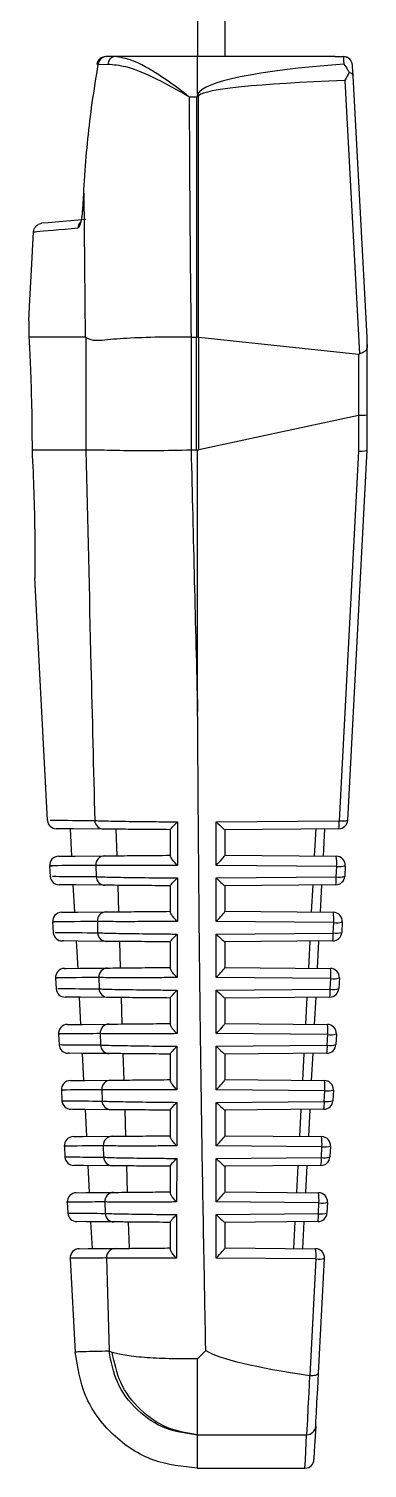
# Model space of a CAD drawing. Extents: x 17.3 to 113.1, y 4.8 to 84.5.
# Drawn here: x 27.036 to 27.41, y 30.771 to 32.362 of the extents above; entities that cross this region are included whole.
import ezdxf

# ---------------------------------------------------------------- set-up
doc = ezdxf.new("R2010")
doc.units = 0
doc.header["$MEASUREMENT"] = 0
doc.layers.add('OBJECT', color=7, linetype='CONTINUOUS')

msp = doc.modelspace()

# ---------------------------------------------------------------- linework, layer by layer
at = {"layer": 'OBJECT'}
for p, q in [((27.2227, 32.513), (27.2227, 32.3315)), ((27.2527, 32.513), (27.2527, 32.3315)), ((27.1129, 32.3229), (27.1235, 32.3232)), ((27.1309, 32.3315), (27.1213, 32.3315)), ((27.2227, 32.3315), (27.1309, 32.3315)), ((27.2227, 32.29), (27.2227, 32.3315)), ((27.3749, 32.3315), (27.2227, 32.3315)), ((27.3749, 32.3315), (27.3839, 32.3314)), ((27.4102, 32.0215), (27.3945, 32.3097)), ((27.3854, 32.305), (27.4018, 32.0029)), ((27.2134, 32.287), (27.2219, 32.287)), ((27.2219, 32.0215), (27.2219, 32.287)), ((27.2234, 32.287), (27.2234, 32.0214)), ((27.0958, 32.1625), (27.0968, 32.1807)), ((27.0968, 32.1807), (27.0965, 32.1807)), ((27.0968, 32.1807), (27.0986, 32.0215)), ((27.0958, 32.1625), (27.0956, 32.1626)), ((27.0415, 32.1378), (27.0415, 32.1378)), ((27.0361, 32.0393), (27.0361, 32.0393)), ((27.0986, 32.0215), (27.0363, 32.0215)), ((27.0986, 32.0215), (27.0993, 32.021)), ((27.0993, 32.021), (27.0993, 31.8965)), ((27.2159, 31.8965), (27.2159, 32.0215)), ((27.2159, 32.0215), (27.2211, 32.0215)), ((27.2211, 32.0215), (27.2211, 31.8965)), ((27.2234, 32.0214), (27.2219, 32.0215)), ((27.2242, 31.8968), (27.2242, 32.0213)), ((27.2242, 32.0213), (27.4004, 32.0027)), ((27.4102, 32.0132), (27.4102, 32.0215)), ((27.4102, 31.9357), (27.4102, 32.0132)), ((27.4004, 32.0027), (27.4004, 31.935)), ((27.4004, 31.935), (27.2242, 31.8968)), ((27.4007, 31.935), (27.4007, 31.8955)), ((27.4102, 31.8965), (27.4102, 31.9357)), ((27.0993, 31.8965), (27.0397, 31.8965)), ((27.0993, 31.8965), (27.0993, 31.8965)), ((27.2211, 31.8965), (27.2159, 31.8965)), ((27.2227, 31.6078), (27.2227, 31.8964)), ((27.4007, 31.8955), (27.3791, 31.487)), ((27.3886, 31.4877), (27.4102, 31.8965)), ((27.4102, 31.8965), (27.4102, 31.8965)), ((27.0426, 31.755), (27.0566, 31.4875)), ((27.2432, 31.4858), (27.3791, 31.487)), ((27.2432, 31.4377), (27.2432, 31.4858)), ((27.0837, 31.4479), (27.0821, 31.4781)), ((27.1325, 31.4776), (27.1334, 31.4483)), ((27.1927, 31.4481), (27.1927, 31.4772)), ((27.3787, 31.4782), (27.2526, 31.4771)), ((27.2527, 31.4771), (27.2527, 31.4487)), ((27.352, 31.448), (27.3536, 31.478)), ((27.363, 31.4781), (27.3614, 31.4479)), ((27.2527, 31.4489), (27.376, 31.4478)), ((27.0592, 31.4371), (27.0598, 31.4255)), ((27.1103, 31.4377), (27.1106, 31.4252)), ((27.3764, 31.4366), (27.2432, 31.4377)), ((27.3758, 31.425), (27.3764, 31.4366)), ((27.3859, 31.4373), (27.3853, 31.4256)), ((27.2432, 31.4238), (27.3758, 31.425)), ((27.2432, 31.3757), (27.2432, 31.4238)), ((27.0869, 31.3859), (27.0853, 31.416)), ((27.1344, 31.4156), (27.1353, 31.3864)), ((27.1927, 31.3861), (27.1927, 31.4152)), ((27.3754, 31.4162), (27.2526, 31.4151)), ((27.2527, 31.4151), (27.2527, 31.3867)), ((27.3487, 31.386), (27.3503, 31.416)), ((27.3598, 31.416), (27.3582, 31.3859)), ((27.2527, 31.3869), (27.3727, 31.3858)), ((27.0625, 31.3752), (27.0631, 31.3635)), ((27.1119, 31.3757), (27.1122, 31.3632)), ((27.3732, 31.3746), (27.2432, 31.3757)), ((27.3726, 31.3629), (27.3732, 31.3746)), ((27.3826, 31.3753), (27.382, 31.3636)), ((27.0886, 31.3542), (27.0902, 31.3238)), ((27.1363, 31.3536), (27.1372, 31.3244)), ((27.1927, 31.324), (27.1927, 31.3532)), ((27.2432, 31.3618), (27.3726, 31.3629)), ((27.2432, 31.3137), (27.2432, 31.3618)), ((27.3721, 31.3541), (27.2526, 31.3531)), ((27.2527, 31.3531), (27.2527, 31.3247)), ((27.3455, 31.324), (27.347, 31.3539)), ((27.3565, 31.354), (27.3549, 31.324)), ((27.2527, 31.3249), (27.3695, 31.3238)), ((27.0657, 31.3132), (27.0663, 31.3015)), ((27.1135, 31.3137), (27.1138, 31.3012)), ((27.3699, 31.3126), (27.2432, 31.3137)), ((27.3693, 31.3009), (27.3699, 31.3126)), ((27.3794, 31.3133), (27.3787, 31.3016)), ((27.0918, 31.2922), (27.0934, 31.2618)), ((27.1382, 31.2916), (27.1391, 31.2624)), ((27.1927, 31.2619), (27.1927, 31.2913)), ((27.2432, 31.2998), (27.3693, 31.3009)), ((27.2432, 31.2517), (27.2432, 31.2998)), ((27.3688, 31.2921), (27.2526, 31.2911)), ((27.2527, 31.2911), (27.2527, 31.2627)), ((27.3422, 31.2621), (27.3438, 31.2919)), ((27.3532, 31.292), (27.3516, 31.262)), ((27.2527, 31.2629), (27.3662, 31.2619)), ((27.069, 31.2513), (27.0696, 31.2395)), ((27.1151, 31.2517), (27.1155, 31.2392)), ((27.3666, 31.2506), (27.2432, 31.2517)), ((27.366, 31.2389), (27.3666, 31.2506)), ((27.3761, 31.2513), (27.3755, 31.2396)), ((27.0951, 31.2301), (27.0967, 31.1998)), ((27.1402, 31.2296), (27.1411, 31.2004)), ((27.1927, 31.1999), (27.1927, 31.2293)), ((27.2432, 31.2378), (27.366, 31.2389)), ((27.2432, 31.1897), (27.2432, 31.2378)), ((27.3656, 31.2301), (27.2526, 31.2291)), ((27.2527, 31.2291), (27.2527, 31.2007)), ((27.3389, 31.2001), (27.3405, 31.2299)), ((27.3499, 31.23), (27.3483, 31.2)), ((27.2527, 31.2009), (27.3629, 31.1999)), ((27.0722, 31.1893), (27.0728, 31.1775)), ((27.1168, 31.1898), (27.1171, 31.1772)), ((27.3634, 31.1887), (27.2432, 31.1897)), ((27.3627, 31.1768), (27.3634, 31.1887)), ((27.3728, 31.1894), (27.3722, 31.1775)), ((27.0983, 31.1681), (27.0999, 31.1379)), ((27.1421, 31.1675), (27.143, 31.1384)), ((27.1927, 31.1378), (27.1927, 31.1673)), ((27.2432, 31.1758), (27.3627, 31.1768)), ((27.2432, 31.1277), (27.2432, 31.1758)), ((27.3623, 31.1681), (27.2526, 31.1671)), ((27.2527, 31.1671), (27.2527, 31.1387)), ((27.3357, 31.1381), (27.3372, 31.1678)), ((27.3467, 31.1679), (27.3451, 31.138)), ((27.2527, 31.1389), (27.3596, 31.1379)), ((27.0755, 31.1274), (27.0761, 31.1155)), ((27.1185, 31.1278), (27.1188, 31.1151)), ((27.3601, 31.1267), (27.2432, 31.1277)), ((27.2432, 31.1138), (27.3595, 31.1148)), ((27.3595, 31.1148), (27.3601, 31.1267)), ((27.3695, 31.1274), (27.3689, 31.1155)), ((27.1032, 31.0761), (27.1016, 31.1059)), ((27.1441, 31.1055), (27.145, 31.0764)), ((27.1927, 31.0757), (27.1927, 31.1054)), ((27.2432, 31.0657), (27.2432, 31.1138)), ((27.359, 31.106), (27.2526, 31.1051)), ((27.2527, 31.1051), (27.2527, 31.0767)), ((27.3324, 31.0762), (27.3339, 31.1058)), ((27.3434, 31.1059), (27.3418, 31.0761)), ((27.2527, 31.0769), (27.3564, 31.0759)), ((27.0787, 31.0654), (27.0793, 31.0535)), ((27.1202, 31.0658), (27.1206, 31.0531)), ((27.3568, 31.0647), (27.2432, 31.0657)), ((27.2432, 31.0518), (27.3562, 31.0528)), ((27.2432, 31.0037), (27.2432, 31.0518)), ((27.3562, 31.0528), (27.3568, 31.0647)), ((27.3663, 31.0654), (27.3656, 31.0535)), ((27.1064, 31.0141), (27.1048, 31.0439)), ((27.1461, 31.0435), (27.147, 31.0145)), ((27.1927, 31.0136), (27.1927, 31.0434)), ((27.3557, 31.044), (27.2526, 31.0431)), ((27.2527, 31.0431), (27.2527, 31.0147)), ((27.3291, 31.0142), (27.3307, 31.0438)), ((27.3401, 31.0439), (27.3385, 31.0141)), ((27.082, 31.0034), (27.0874, 30.8995)), ((27.122, 31.0038), (27.1249, 30.9008)), ((27.3535, 31.0028), (27.2432, 31.0037)), ((27.2527, 31.0149), (27.3531, 31.014)), ((27.3563, 30.8765), (27.363, 31.0034)), ((27.3535, 31.0028), (27.3467, 30.8741)), ((27.1282, 30.8995), (27.1249, 30.9008)), ((27.2227, 30.8922), (27.2317, 30.9014)), ((27.3467, 30.8741), (27.3464, 30.8741)), ((27.2227, 30.8085), (27.3432, 30.8085)), ((27.2227, 30.8081), (27.2227, 30.8085)), ((27.2223, 30.7715), (27.3413, 30.7715))]:
    msp.add_line(p, q, dxfattribs=at)
at = {"layer": 'OBJECT', "flags": 128}
for points in [[(27.3839, 32.3314), (27.3839, 32.3301), (27.3841, 32.3273), (27.3842, 32.3231)], [(27.3945, 32.3097), (27.3942, 32.316), (27.3939, 32.3201), (27.3939, 32.3219)], [(27.0965, 32.1807), (27.0959, 32.168), (27.0956, 32.1626)], [(27.0993, 32.1515), (27.0736, 32.1493), (27.0574, 32.1479), (27.0506, 32.1473)], [(27.0361, 32.0393), (27.0374, 32.0626), (27.0392, 32.0954), (27.0415, 32.1378)], [(27.1187, 31.4778), (27.0853, 31.478), (27.0686, 31.4782), (27.0665, 31.4782)], [(27.0691, 31.4478), (27.0712, 31.4478), (27.0875, 31.4479), (27.1199, 31.4482)], [(27.1203, 31.4157), (27.088, 31.416), (27.0718, 31.4162), (27.0697, 31.4162)], [(27.0724, 31.3858), (27.0743, 31.3858), (27.0901, 31.386), (27.1215, 31.3862)], [(27.1219, 31.3537), (27.0906, 31.354), (27.0749, 31.3541), (27.073, 31.3541)], [(27.0756, 31.3238), (27.0775, 31.3238), (27.0928, 31.324), (27.1232, 31.3242)], [(27.1235, 31.2917), (27.0933, 31.292), (27.0781, 31.2921), (27.0762, 31.2921)], [(27.0789, 31.2619), (27.0807, 31.2619), (27.0954, 31.262), (27.1248, 31.2623)], [(27.1251, 31.2297), (27.096, 31.2299), (27.0813, 31.2301), (27.0795, 31.2301)], [(27.0821, 31.1999), (27.0839, 31.1999), (27.0981, 31.2), (27.1265, 31.2003)], [(27.1268, 31.1677), (27.0986, 31.1679), (27.0845, 31.168), (27.0827, 31.1681)], [(27.0854, 31.1379), (27.0854, 31.1379), (27.0961, 31.138), (27.1282, 31.1383)], [(27.1285, 31.1057), (27.0966, 31.1059), (27.086, 31.106)], [(27.0886, 31.0759), (27.0886, 31.0759), (27.099, 31.076), (27.1299, 31.0763)], [(27.1303, 31.0436), (27.0995, 31.0439), (27.0892, 31.044)], [(27.0919, 31.014), (27.0919, 31.014), (27.1018, 31.0141), (27.1317, 31.0143)], [(27.3532, 30.8178), (27.3535, 30.8233), (27.354, 30.8323), (27.3546, 30.8444), (27.3554, 30.8593), (27.3563, 30.8765)], [(27.3464, 30.8741), (27.3455, 30.8549), (27.3447, 30.8383), (27.344, 30.8247), (27.3435, 30.8146), (27.3432, 30.8085)], [(27.3532, 30.8178), (27.3517, 30.7902), (27.3513, 30.781)], [(27.3413, 30.7715), (27.3418, 30.7808), (27.3432, 30.8085)]]:
    msp.add_lwpolyline(points, dxfattribs=at)
at = {"layer": 'OBJECT'}
for centre, radius, start, end in [((27.1213, 32.3215), 0.01, 90, 170.7454), ((27.1107, 32.3119), 0.0112, 78.5504, 86.3217), ((27.122, 32.3224), 0.00906, 94.3607, 177.1826), ((27.132, 32.323), 0.00857, 97.2261, 178.6427), ((27.3839, 32.3214), 0.00999, 3.1468, 90.0487), ((27.384, 32.3308), 0.000644, 89.1331, 101.7812), ((27.3839, 32.3214), 0.01, 3.1059, 89.191), ((27.2219, 32.1671), 0.1199, 89.2397, 89.9936), ((27.135, 32.1977), 0.1273, 45.4809, 46.4685), ((27.1005, 32.1416), 0.0101, 138.8443, 177.3914), ((27.0666, 31.4882), 0.01, 185.8671, 269.5), ((27.1189, 31.4876), 0.00987, 182.2597, 268.8651), ((27.3786, 31.4882), 0.01, 270.5, 356.9774), ((27.3382, 31.4846), 0.041, 351.0002, 3.3131), ((27.3824, 31.5071), 0.0204, 260.7339, 287.6061), ((27.1201, 31.4383), 0.0099, 91.2096, 183.6273), ((27.0692, 31.4378), 0.01, 90.5, 185.5678), ((27.322, 31.4401), 0.0545, 356.3188, 8.1335), ((27.3759, 31.4378), 0.01, 356.9774, 89.5), ((27.3797, 31.4567), 0.0204, 260.7178, 287.622), ((27.0698, 31.4262), 0.01, 185.4939, 269.5), ((27.1204, 31.4256), 0.00987, 182.2845, 268.8829), ((27.3753, 31.4262), 0.01, 270.5, 356.9774), ((27.3349, 31.4226), 0.041, 350.9994, 3.3163), ((27.3791, 31.4451), 0.0204, 260.7221, 287.6107), ((27.0725, 31.3758), 0.01, 90.5, 185.1668), ((27.1217, 31.3763), 0.0099, 91.1906, 183.6057), ((27.3188, 31.3781), 0.0545, 356.3183, 8.1342), ((27.3726, 31.3758), 0.01, 356.9774, 89.5), ((27.3765, 31.3947), 0.0204, 260.7178, 287.622), ((27.0731, 31.3641), 0.01, 185.1202, 269.5), ((27.1221, 31.3636), 0.00988, 182.307, 268.9021), ((27.372, 31.3641), 0.01, 270.5, 356.9774), ((27.3316, 31.3606), 0.041, 351.0013, 3.3124), ((27.3758, 31.3831), 0.0204, 260.7171, 287.6229), ((27.0757, 31.3138), 0.01, 90.5, 184.8207), ((27.1234, 31.3143), 0.00991, 91.1672, 183.5867), ((27.3155, 31.3161), 0.0545, 356.3187, 8.1338), ((27.3694, 31.3138), 0.01, 356.9774, 89.5), ((27.3732, 31.3328), 0.0204, 260.7221, 287.6107), ((27.0763, 31.3021), 0.01, 184.7459, 269.5), ((27.1237, 31.3016), 0.00988, 182.3291, 268.9216), ((27.3688, 31.3021), 0.01, 270.5, 356.9774), ((27.3283, 31.2985), 0.041, 351.0019, 3.3134), ((27.3726, 31.321), 0.0204, 260.7171, 287.6229), ((27.079, 31.2519), 0.01, 90.5, 184.4464), ((27.125, 31.2524), 0.00991, 91.1431, 183.5701), ((27.3122, 31.2541), 0.0545, 356.3195, 8.1328), ((27.3661, 31.2519), 0.01, 356.9774, 89.5), ((27.3699, 31.2708), 0.0204, 260.7178, 287.622), ((27.0796, 31.2401), 0.01, 184.3711, 269.5), ((27.1253, 31.2396), 0.00988, 182.3504, 268.9411), ((27.3655, 31.2401), 0.01, 270.5, 356.9774), ((27.3251, 31.2365), 0.041, 350.9987, 3.3166), ((27.3693, 31.259), 0.0204, 260.7342, 287.6057), ((27.0822, 31.1899), 0.01, 90.5, 184.0611), ((27.1267, 31.1904), 0.00991, 91.1203, 183.5532), ((27.3089, 31.1922), 0.0545, 356.3183, 8.1342), ((27.3628, 31.1899), 0.01, 356.9774, 89.5), ((27.3666, 31.2088), 0.0204, 260.7136, 287.6263), ((27.0828, 31.1781), 0.01, 183.9957, 269.5), ((27.127, 31.1776), 0.00989, 182.3725, 268.9588), ((27.3622, 31.1781), 0.01, 270.5, 356.9774), ((27.3218, 31.1745), 0.041, 350.9994, 3.3144), ((27.366, 31.197), 0.0204, 260.7213, 287.6116), ((27.0854, 31.1279), 0.01, 90.5, 183.6897), ((27.1284, 31.1284), 0.00991, 91.1054, 183.5316), ((27.3057, 31.1302), 0.0545, 356.3186, 8.1337), ((27.3596, 31.1279), 0.01, 356.9774, 89.5), ((27.0861, 31.116), 0.01, 183.6197, 269.5), ((27.1287, 31.1156), 0.00989, 182.3926, 268.9785), ((27.3589, 31.116), 0.01, 270.5, 356.9774), ((27.3185, 31.1124), 0.041, 350.9998, 3.3158), ((27.3627, 31.1349), 0.0204, 260.7174, 287.6224), ((27.3634, 31.1469), 0.0204, 260.7339, 287.6061), ((27.0887, 31.0659), 0.01, 90.5, 183.3196), ((27.1301, 31.0664), 0.00992, 91.0784, 183.5166), ((27.3024, 31.0682), 0.0545, 356.3195, 8.1328), ((27.3563, 31.0659), 0.01, 356.9774, 89.5), ((27.0893, 31.054), 0.01, 183.243, 269.5), ((27.1304, 31.0535), 0.00989, 182.4144, 268.9965), ((27.3557, 31.054), 0.01, 270.5, 356.9774), ((27.3153, 31.0504), 0.041, 351.0002, 3.3131), ((27.3595, 31.0729), 0.0204, 260.7171, 287.6229), ((27.3601, 31.0849), 0.0204, 260.7171, 287.6229), ((27.0919, 31.004), 0.01, 90.5, 183.0138), ((27.1319, 31.0044), 0.00992, 91.057, 183.4991), ((27.2991, 31.0063), 0.0545, 356.3183, 8.1342), ((27.353, 31.004), 0.01, 356.9774, 89.5), ((27.3568, 31.0229), 0.0204, 260.7213, 287.6116), ((27.3433, 30.8184), 0.00991, 269.4428, 356.531), ((27.3413, 30.7815), 0.01, 273.5738, 356.9774)]:
    msp.add_arc(centre, radius, start, end, dxfattribs=at)
for centre, major_axis, ratio, start_param, end_param in [((27.7914, 32.2715), (0.5695, -0.0157), 0.101686, 2.370066, 3.09173), ((27.793, 32.2792), (0.5695, -0.0078), 0.050872, 2.368959, 3.089624), ((29.2852, 32.3793), (0, 7.8848), 0.262774, 1.582496, 1.616187), ((27.7914, 32.2715), (0.5695, -0.0157), 0.101686, 3.09173, 3.144394), ((27.793, 32.2792), (0.5695, -0.0078), 0.050872, 3.089624, 3.142288), ((27.2159, 32.4693), (0, 0.4478), 0.267949, 3.137388, 3.141593), ((27.2211, 32.4693), (0, 0.4478), 0.267949, 3.141593, 3.148103), ((27.2211, 32.4696), (-0.007, 0.4485), 0.267094, 3.102585, 3.109102), ((27.4002, 32.04), (-0.0006, 0.0374), 0.267094, 3.109102, 3.249703), ((27.4002, 31.8535), (0.0005, 0.0816), 0.122438, 0.001196, 0.027376), ((27.4002, 31.9357), (0.01, 0), 0.061163, 4.764749, 6.283185), ((29.2852, 35.9148), (0, 19.0675), 0.111038, 1.783132, 1.798644), ((27.2159, 30.9192), (0, 0.9773), 0.122785, 0, 0.00334), ((27.2211, 30.9192), (0, 0.9773), 0.122785, 6.270094, 6.283185), ((27.2211, 30.9185), (0.0064, 0.9787), 0.122438, 0.027376, 0.040465), ((27.4002, 31.8967), (0.01, -0.00026), 0.120424, 4.767926, 6.280008), ((27.2427, 31.487), (0.00999, -0.00991), 0.035372, 4.799799, 6.248135), ((27.2427, 31.4389), (0.00996, 0.00988), 0.087934, 4.677799, 6.196235), ((27.2427, 31.425), (0.00999, -0.00991), 0.035372, 4.799799, 6.248135), ((27.2427, 31.3769), (0.00996, 0.00988), 0.087934, 4.677799, 6.196235), ((27.2427, 31.363), (0.00999, -0.00991), 0.035372, 4.799799, 6.248135), ((27.2427, 31.3149), (0.00996, 0.00988), 0.087934, 4.677799, 6.196235), ((27.2427, 31.301), (0.00999, -0.00991), 0.035372, 4.799799, 6.248135), ((27.2427, 31.2529), (0.00996, 0.00988), 0.087934, 4.677799, 6.196235), ((27.2427, 31.239), (0.00999, -0.00991), 0.035372, 4.799799, 6.248135), ((27.2427, 31.1909), (0.00996, 0.00988), 0.087934, 4.677799, 6.196235), ((27.2427, 31.177), (0.00999, -0.00991), 0.035372, 4.799799, 6.248135), ((27.2427, 31.1289), (0.00996, 0.00988), 0.087934, 4.677799, 6.196235), ((27.2427, 31.115), (0.00999, -0.00991), 0.035372, 4.799799, 6.248135), ((27.2427, 31.0669), (0.00996, 0.00988), 0.087934, 4.677799, 6.196235), ((27.2427, 31.053), (0.00999, -0.00991), 0.035372, 4.799799, 6.248135), ((27.2427, 31.0049), (0.00996, 0.00988), 0.087934, 4.677799, 6.196235), ((29.5124, 30.9266), (2.2897, 0.0147), 0.052015, 3.230394, 3.471508)]:
    msp.add_ellipse(centre, major_axis=major_axis, ratio=ratio, start_param=start_param, end_param=end_param, dxfattribs=at)
for points, knots in [([(27.1235, 32.3232), (27.1299, 32.3226), (27.1462, 32.3211), (27.1763, 32.3079), (27.2003, 32.2948), (27.2122, 32.2877), (27.2133, 32.2871), (27.2134, 32.287)], [0, 0, 0, 0, 0.2447435, 0.6267288, 0.9679279, 0.9961443, 1, 1, 1, 1]), ([(27.2134, 32.287), (27.2133, 32.2871), (27.2122, 32.2879), (27.2089, 32.2905), (27.1978, 32.299), (27.1774, 32.3133), (27.152, 32.3281), (27.1373, 32.3305), (27.1309, 32.3315)], [0, 0, 0, 0, 0.0036605, 0.0349635, 0.1124887, 0.381453, 0.7324431, 1, 1, 1, 1]), ([(27.3842, 32.3231), (27.3843, 32.3231), (27.3857, 32.3214), (27.3878, 32.3185), (27.3896, 32.3149), (27.3901, 32.3139)], [0, 0, 0, 0, 0.021175, 0.717114, 1, 1, 1, 1]), ([(27.0968, 32.1807), (27.0972, 32.1874), (27.0993, 32.2206), (27.104, 32.2682), (27.1106, 32.3087), (27.1129, 32.3229)], [0, 0, 0, 0, 0.13968, 0.698662, 1, 1, 1, 1]), ([(27.3901, 32.3139), (27.3886, 32.3111), (27.3871, 32.3082), (27.3855, 32.3051), (27.3854, 32.305)], [0, 0, 0, 0, 0.979999, 1, 1, 1, 1]), ([(27.3945, 32.3097), (27.3945, 32.3098), (27.3945, 32.3101), (27.3943, 32.3111), (27.3932, 32.3124), (27.3915, 32.3134), (27.3904, 32.3138), (27.3901, 32.3139)], [0, 0, 0, 0, 0.017168, 0.202288, 0.556603, 0.898387, 1, 1, 1, 1]), ([(27.0904, 32.1421), (27.0909, 32.1424), (27.0919, 32.1429), (27.0934, 32.1466), (27.0947, 32.152), (27.0955, 32.1577), (27.0957, 32.1613), (27.0958, 32.1625)], [0, 0, 0, 0, 0.219062, 0.438015, 0.65921, 0.879994, 1, 1, 1, 1]), ([(27.0956, 32.1626), (27.0954, 32.1607), (27.0951, 32.1568), (27.0943, 32.1521), (27.0936, 32.1492), (27.0931, 32.148), (27.0931, 32.1481), (27.0931, 32.1481)], [0, 0, 0, 0, 0.271922, 0.563063, 0.781765, 0.936439, 1, 1, 1, 1]), ([(27.0415, 32.1378), (27.0416, 32.139), (27.042, 32.1412), (27.0439, 32.1441), (27.0465, 32.1462), (27.0489, 32.1471), (27.0502, 32.1472), (27.0506, 32.1473)], [0, 0, 0, 0, 0.235926, 0.471827, 0.707761, 0.92542, 1, 1, 1, 1]), ([(27.0415, 32.1378), (27.0416, 32.1378), (27.0421, 32.1379), (27.0477, 32.1384), (27.0713, 32.1404), (27.0904, 32.1421)], [0, 0, 0, 0, 0.0456532, 0.2282935, 1, 1, 1, 1]), ([(27.0361, 32.0393), (27.0362, 32.0365), (27.0362, 32.033), (27.0362, 32.0235), (27.0363, 32.0215)], [0, 0, 0, 0, 0.791808, 1, 1, 1, 1]), ([(27.0363, 32.0215), (27.0363, 32.0215), (27.0362, 32.0215), (27.0362, 32.0214), (27.0362, 32.0214), (27.0362, 32.0213), (27.0362, 32.0213)], [0, 0, 0, 0, 0.344834, 0.691981, 0.859587, 1, 1, 1, 1]), ([(27.0362, 32.0213), (27.0367, 32.0122), (27.0377, 31.9939), (27.0392, 31.9518), (27.0397, 31.9175), (27.0397, 31.899), (27.0397, 31.8965)], [0, 0, 0, 0, 0.315106, 0.632946, 0.949791, 1, 1, 1, 1]), ([(27.2154, 32.0215), (27.2102, 32.0215), (27.1916, 32.0217), (27.1606, 32.0209), (27.1285, 32.0194), (27.108, 32.0163), (27.1017, 32.0197), (27.0993, 32.021)], [0, 0, 0, 0, 0.097509, 0.351331, 0.599304, 0.843154, 1, 1, 1, 1]), ([(27.4102, 32.0132), (27.4101, 32.0117), (27.4101, 32.0091), (27.4089, 32.0066), (27.4068, 32.005), (27.4043, 32.0039), (27.4025, 32.0032), (27.4018, 32.0029)], [0, 0, 0, 0, 0.2815117, 0.4771576, 0.6724687, 0.8784619, 1, 1, 1, 1]), ([(27.0397, 31.8965), (27.0405, 31.8805), (27.0419, 31.8485), (27.0428, 31.8057), (27.0429, 31.7736), (27.0427, 31.7551), (27.0427, 31.7551), (27.0427, 31.755)], [0, 0, 0, 0, 0.21319, 0.426375, 0.639811, 0.854212, 1, 1, 1, 1]), ([(27.2155, 31.8965), (27.202, 31.8962), (27.175, 31.8956), (27.1394, 31.8958), (27.112, 31.8966), (27.1035, 31.8965), (27.0993, 31.8965)], [0, 0, 0, 0, 0.253583, 0.507165, 0.760847, 1, 1, 1, 1]), ([(27.0993, 31.8965), (27.1011, 31.8172), (27.1042, 31.6807), (27.1076, 31.5443), (27.109, 31.4872)], [0, 0, 0, 0, 0.5814499, 1, 1, 1, 1]), ([(27.2317, 30.9014), (27.2316, 30.9071), (27.2311, 30.9355), (27.2289, 31.0549), (27.2249, 31.2847), (27.2235, 31.4918), (27.2227, 31.6078)], [0, 0, 0, 0, 0.024147, 0.120738, 0.507103, 1, 1, 1, 1]), ([(27.0596, 31.4877), (27.0601, 31.4877), (27.0612, 31.4876), (27.0917, 31.4874), (27.109, 31.4872)], [0, 0, 0, 0, 0.434853, 1, 1, 1, 1]), ([(27.109, 31.4872), (27.1108, 31.4872), (27.1161, 31.4869), (27.1346, 31.4865), (27.163, 31.4861), (27.1865, 31.4859), (27.1979, 31.4858), (27.2005, 31.4858)], [0, 0, 0, 0, 0.1473762, 0.4444956, 0.7411541, 0.9402223, 1, 1, 1, 1]), ([(27.1927, 31.4772), (27.1928, 31.4774), (27.193, 31.4779), (27.1947, 31.48), (27.1973, 31.4827), (27.1995, 31.4848), (27.2005, 31.4857), (27.2005, 31.4858)], [0, 0, 0, 0, 0.192793, 0.4296508, 0.7493185, 0.9922623, 1, 1, 1, 1]), ([(27.2005, 31.4858), (27.2005, 31.4792), (27.2005, 31.4631), (27.2005, 31.4471), (27.2004, 31.4377)], [0, 0, 0, 0, 0.412557, 1, 1, 1, 1]), ([(27.1927, 31.4771), (27.1813, 31.4772), (27.1587, 31.4774), (27.1315, 31.4776), (27.1231, 31.4777), (27.1187, 31.4778)], [0, 0, 0, 0, 0.320862, 0.641681, 1, 1, 1, 1]), ([(27.1199, 31.4482), (27.1238, 31.4483), (27.1315, 31.4483), (27.1574, 31.4485), (27.1807, 31.4487), (27.1927, 31.4489)], [0, 0, 0, 0, 0.327832, 0.655734, 1, 1, 1, 1]), ([(27.1103, 31.4377), (27.1089, 31.4377), (27.1018, 31.4376), (27.0763, 31.4374), (27.0556, 31.4372), (27.0611, 31.4373), (27.0619, 31.4373)], [0, 0, 0, 0, 0.0418962, 0.2095066, 0.8815861, 1, 1, 1, 1]), ([(27.2004, 31.4377), (27.1978, 31.4377), (27.1887, 31.4376), (27.1675, 31.4375), (27.1401, 31.4374), (27.1189, 31.4375), (27.1127, 31.4376), (27.1103, 31.4377)], [0, 0, 0, 0, 0.059552, 0.208065, 0.505163, 0.802607, 1, 1, 1, 1]), ([(27.2004, 31.4377), (27.2004, 31.4377), (27.1992, 31.4389), (27.1969, 31.4412), (27.1945, 31.4442), (27.193, 31.4467), (27.1928, 31.4476), (27.1927, 31.4481)], [0, 0, 0, 0, 0.007969, 0.299093, 0.602908, 0.800706, 1, 1, 1, 1]), ([(27.0624, 31.4256), (27.0631, 31.4256), (27.0645, 31.4256), (27.0941, 31.4254), (27.1106, 31.4252)], [0, 0, 0, 0, 0.442331, 1, 1, 1, 1]), ([(27.1106, 31.4252), (27.1123, 31.4251), (27.1176, 31.4249), (27.1359, 31.4245), (27.164, 31.4241), (27.1869, 31.4239), (27.1978, 31.4238), (27.2004, 31.4238)], [0, 0, 0, 0, 0.1489543, 0.4492608, 0.7491008, 0.9405027, 1, 1, 1, 1]), ([(27.1927, 31.4152), (27.1928, 31.4155), (27.193, 31.416), (27.1948, 31.4181), (27.1974, 31.4208), (27.1995, 31.4229), (27.2004, 31.4237), (27.2004, 31.4238)], [0, 0, 0, 0, 0.197195, 0.440802, 0.768919, 0.992192, 1, 1, 1, 1]), ([(27.2004, 31.4238), (27.2004, 31.4172), (27.2003, 31.4011), (27.2003, 31.3851), (27.2003, 31.3757)], [0, 0, 0, 0, 0.4125319, 1, 1, 1, 1]), ([(27.1927, 31.4151), (27.1814, 31.4152), (27.159, 31.4154), (27.1325, 31.4156), (27.1244, 31.4157), (27.1203, 31.4157)], [0, 0, 0, 0, 0.324747, 0.649449, 1, 1, 1, 1]), ([(27.1215, 31.3862), (27.1254, 31.3863), (27.133, 31.3863), (27.1585, 31.3866), (27.1812, 31.3868), (27.1927, 31.3869)], [0, 0, 0, 0, 0.331872, 0.663815, 1, 1, 1, 1]), ([(27.2003, 31.3757), (27.2002, 31.3757), (27.1992, 31.3768), (27.1969, 31.3791), (27.1945, 31.3821), (27.193, 31.3846), (27.1928, 31.3856), (27.1927, 31.3861)], [0, 0, 0, 0, 0.008053, 0.282717, 0.593788, 0.796119, 1, 1, 1, 1]), ([(27.1119, 31.3757), (27.1105, 31.3757), (27.1036, 31.3756), (27.0785, 31.3754), (27.0586, 31.3752), (27.064, 31.3753), (27.0647, 31.3753)], [0, 0, 0, 0, 0.042626, 0.213154, 0.896941, 1, 1, 1, 1]), ([(27.2003, 31.3757), (27.1977, 31.3757), (27.1887, 31.3756), (27.1677, 31.3755), (27.1405, 31.3754), (27.1201, 31.3755), (27.1141, 31.3757), (27.1119, 31.3757)], [0, 0, 0, 0, 0.059276, 0.209421, 0.509831, 0.810598, 1, 1, 1, 1]), ([(27.0653, 31.3636), (27.0661, 31.3636), (27.0678, 31.3636), (27.0964, 31.3633), (27.1122, 31.3632)], [0, 0, 0, 0, 0.450066, 1, 1, 1, 1]), ([(27.1122, 31.3632), (27.1139, 31.3631), (27.1191, 31.3629), (27.1374, 31.3625), (27.165, 31.3621), (27.1873, 31.3619), (27.1977, 31.3618), (27.2002, 31.3618)], [0, 0, 0, 0, 0.150605, 0.454244, 0.75741, 0.940779, 1, 1, 1, 1]), ([(27.1927, 31.3531), (27.1815, 31.3532), (27.1592, 31.3534), (27.1336, 31.3536), (27.1258, 31.3537), (27.1219, 31.3537)], [0, 0, 0, 0, 0.328834, 0.657619, 1, 1, 1, 1]), ([(27.1927, 31.3532), (27.1928, 31.3535), (27.193, 31.3541), (27.1948, 31.3563), (27.1974, 31.359), (27.1994, 31.361), (27.2002, 31.3617), (27.2002, 31.3618)], [0, 0, 0, 0, 0.2018376, 0.4525474, 0.7893896, 0.9921173, 1, 1, 1, 1]), ([(27.2002, 31.3618), (27.2002, 31.3552), (27.2002, 31.3391), (27.2001, 31.3231), (27.2001, 31.3137)], [0, 0, 0, 0, 0.412495, 1, 1, 1, 1]), ([(27.1232, 31.3242), (27.1269, 31.3243), (27.1345, 31.3243), (27.1596, 31.3246), (27.1817, 31.3248), (27.1927, 31.3249)], [0, 0, 0, 0, 0.336123, 0.672318, 1, 1, 1, 1]), ([(27.2001, 31.3137), (27.2001, 31.3137), (27.1993, 31.3145), (27.1973, 31.3165), (27.1948, 31.3195), (27.193, 31.3223), (27.1928, 31.3235), (27.1927, 31.324)], [0, 0, 0, 0, 0.008163, 0.206908, 0.537762, 0.791259, 1, 1, 1, 1]), ([(27.1135, 31.3137), (27.1121, 31.3137), (27.1053, 31.3137), (27.0808, 31.3134), (27.0616, 31.3133), (27.067, 31.3133), (27.0676, 31.3133)], [0, 0, 0, 0, 0.043381, 0.216931, 0.912837, 1, 1, 1, 1]), ([(27.2001, 31.3137), (27.1976, 31.3137), (27.1887, 31.3136), (27.1678, 31.3135), (27.1409, 31.3134), (27.1213, 31.3135), (27.1156, 31.3137), (27.1135, 31.3137)], [0, 0, 0, 0, 0.059002, 0.210856, 0.514734, 0.81898, 1, 1, 1, 1]), ([(27.0682, 31.3016), (27.0691, 31.3016), (27.0712, 31.3016), (27.0988, 31.3013), (27.1138, 31.3012)], [0, 0, 0, 0, 0.458072, 1, 1, 1, 1]), ([(27.1138, 31.3012), (27.1155, 31.3011), (27.1207, 31.3009), (27.1388, 31.3005), (27.166, 31.3001), (27.1877, 31.2999), (27.1976, 31.2998), (27.2001, 31.2998)], [0, 0, 0, 0, 0.152333, 0.459461, 0.766109, 0.941054, 1, 1, 1, 1]), ([(27.1927, 31.2911), (27.1816, 31.2912), (27.1595, 31.2914), (27.1347, 31.2916), (27.1272, 31.2917), (27.1235, 31.2917)], [0, 0, 0, 0, 0.333138, 0.666224, 1, 1, 1, 1]), ([(27.1927, 31.2913), (27.1928, 31.2915), (27.193, 31.2922), (27.1949, 31.2945), (27.1974, 31.2971), (27.1993, 31.299), (27.2001, 31.2997), (27.2001, 31.2998)], [0, 0, 0, 0, 0.206742, 0.464934, 0.810707, 0.992038, 1, 1, 1, 1]), ([(27.2001, 31.2998), (27.2001, 31.2932), (27.2, 31.2771), (27.2, 31.2611), (27.2, 31.2517)], [0, 0, 0, 0, 0.41247, 1, 1, 1, 1]), ([(27.1248, 31.2623), (27.1286, 31.2623), (27.136, 31.2624), (27.1607, 31.2626), (27.1822, 31.2628), (27.1927, 31.2629)], [0, 0, 0, 0, 0.340601, 0.681275, 1, 1, 1, 1]), ([(27.2, 31.2517), (27.1999, 31.2517), (27.1992, 31.2524), (27.1973, 31.2544), (27.1949, 31.2573), (27.193, 31.2602), (27.1928, 31.2614), (27.1927, 31.2619)], [0, 0, 0, 0, 0.008246, 0.187001, 0.525638, 0.786175, 1, 1, 1, 1]), ([(27.1151, 31.2517), (27.1138, 31.2517), (27.1071, 31.2517), (27.083, 31.2515), (27.0646, 31.2513), (27.07, 31.2513), (27.0705, 31.2514)], [0, 0, 0, 0, 0.0441628, 0.2208409, 0.9292951, 1, 1, 1, 1]), ([(27.2, 31.2517), (27.1975, 31.2517), (27.1887, 31.2516), (27.168, 31.2515), (27.1414, 31.2514), (27.1225, 31.2515), (27.1171, 31.2517), (27.1151, 31.2517)], [0, 0, 0, 0, 0.058731, 0.212374, 0.519886, 0.827777, 1, 1, 1, 1]), ([(27.071, 31.2396), (27.0721, 31.2395), (27.0745, 31.2395), (27.1012, 31.2393), (27.1155, 31.2392)], [0, 0, 0, 0, 0.466363, 1, 1, 1, 1]), ([(27.1155, 31.2392), (27.1171, 31.2391), (27.1222, 31.2389), (27.1402, 31.2385), (27.167, 31.2381), (27.1882, 31.2379), (27.1975, 31.2378), (27.1999, 31.2378)], [0, 0, 0, 0, 0.154143, 0.464926, 0.775223, 0.941326, 1, 1, 1, 1]), ([(27.1927, 31.2291), (27.1817, 31.2292), (27.1597, 31.2294), (27.1358, 31.2296), (27.1286, 31.2297), (27.1251, 31.2297)], [0, 0, 0, 0, 0.337676, 0.675297, 1, 1, 1, 1]), ([(27.1927, 31.2293), (27.1928, 31.2296), (27.193, 31.2303), (27.1949, 31.2326), (27.1974, 31.2353), (27.1993, 31.2371), (27.1999, 31.2377), (27.1999, 31.2378)], [0, 0, 0, 0, 0.211947, 0.477979, 0.832965, 0.99196, 1, 1, 1, 1]), ([(27.1999, 31.2378), (27.1999, 31.2312), (27.1999, 31.2151), (27.1998, 31.1991), (27.1998, 31.1897)], [0, 0, 0, 0, 0.412433, 1, 1, 1, 1]), ([(27.1265, 31.2003), (27.1302, 31.2003), (27.1376, 31.2004), (27.1618, 31.2006), (27.1828, 31.2008), (27.1927, 31.2009)], [0, 0, 0, 0, 0.345325, 0.690725, 1, 1, 1, 1]), ([(27.1998, 31.1897), (27.1998, 31.1897), (27.1992, 31.1903), (27.1973, 31.1922), (27.1949, 31.1951), (27.193, 31.1981), (27.1928, 31.1993), (27.1927, 31.1999)], [0, 0, 0, 0, 0.00834, 0.166403, 0.512963, 0.780853, 1, 1, 1, 1]), ([(27.1168, 31.1898), (27.1155, 31.1897), (27.1089, 31.1897), (27.0853, 31.1895), (27.0677, 31.1893), (27.073, 31.1894), (27.0733, 31.1894)], [0, 0, 0, 0, 0.044973, 0.224892, 0.946349, 1, 1, 1, 1]), ([(27.1998, 31.1897), (27.1974, 31.1897), (27.1887, 31.1896), (27.1681, 31.1895), (27.1419, 31.1894), (27.1237, 31.1896), (27.1186, 31.1897), (27.1168, 31.1898)], [0, 0, 0, 0, 0.058463, 0.213983, 0.525307, 0.837021, 1, 1, 1, 1]), ([(27.0739, 31.1775), (27.0752, 31.1775), (27.0778, 31.1775), (27.1036, 31.1773), (27.1171, 31.1772)], [0, 0, 0, 0, 0.474956, 1, 1, 1, 1]), ([(27.1171, 31.1772), (27.1188, 31.1771), (27.1238, 31.1769), (27.1417, 31.1765), (27.168, 31.1761), (27.1886, 31.1759), (27.1974, 31.1758), (27.1998, 31.1758)], [0, 0, 0, 0, 0.156042, 0.470658, 0.78478, 0.941595, 1, 1, 1, 1]), ([(27.1927, 31.1671), (27.1818, 31.1672), (27.16, 31.1674), (27.1369, 31.1676), (27.1301, 31.1677), (27.1268, 31.1677)], [0, 0, 0, 0, 0.342465, 0.684876, 1, 1, 1, 1]), ([(27.1927, 31.1673), (27.1928, 31.1676), (27.193, 31.1684), (27.195, 31.1708), (27.1974, 31.1734), (27.1992, 31.1752), (27.1997, 31.1757), (27.1998, 31.1758)], [0, 0, 0, 0, 0.217442, 0.491754, 0.856153, 0.991871, 1, 1, 1, 1]), ([(27.1998, 31.1758), (27.1998, 31.1692), (27.1997, 31.1531), (27.1997, 31.1371), (27.1996, 31.1277)], [0, 0, 0, 0, 0.412396, 1, 1, 1, 1]), ([(27.1282, 31.1383), (27.1318, 31.1383), (27.1392, 31.1384), (27.1629, 31.1386), (27.1833, 31.1388), (27.1927, 31.1389)], [0, 0, 0, 0, 0.350316, 0.700707, 1, 1, 1, 1]), ([(27.1996, 31.1277), (27.1996, 31.1277), (27.1991, 31.1283), (27.1973, 31.1301), (27.1949, 31.1329), (27.193, 31.1359), (27.1928, 31.1372), (27.1927, 31.1378)], [0, 0, 0, 0, 0.00846, 0.145056, 0.499702, 0.775222, 1, 1, 1, 1]), ([(27.1185, 31.1278), (27.1172, 31.1278), (27.1107, 31.1277), (27.0876, 31.1275), (27.0708, 31.1274), (27.076, 31.1274), (27.0762, 31.1274)], [0, 0, 0, 0, 0.045813, 0.229093, 0.964032, 1, 1, 1, 1]), ([(27.0768, 31.1155), (27.0782, 31.1155), (27.0811, 31.1155), (27.106, 31.1153), (27.1188, 31.1151)], [0, 0, 0, 0, 0.483866, 1, 1, 1, 1]), ([(27.1996, 31.1277), (27.1973, 31.1277), (27.1886, 31.1276), (27.1683, 31.1275), (27.1424, 31.1275), (27.125, 31.1276), (27.1201, 31.1277), (27.1185, 31.1278)], [0, 0, 0, 0, 0.058198, 0.215686, 0.531014, 0.846742, 1, 1, 1, 1]), ([(27.1188, 31.1151), (27.1205, 31.1151), (27.1254, 31.1148), (27.1432, 31.1144), (27.1691, 31.1141), (27.1891, 31.1139), (27.1973, 31.1138), (27.1996, 31.1138)], [0, 0, 0, 0, 0.158035, 0.476675, 0.794817, 0.941861, 1, 1, 1, 1]), ([(27.1927, 31.1051), (27.1819, 31.1052), (27.1603, 31.1054), (27.1381, 31.1056), (27.1316, 31.1056), (27.1285, 31.1057)], [0, 0, 0, 0, 0.347531, 0.695003, 1, 1, 1, 1]), ([(27.1927, 31.1054), (27.1928, 31.1057), (27.193, 31.1065), (27.195, 31.109), (27.1974, 31.1116), (27.1991, 31.1133), (27.1996, 31.1137), (27.1996, 31.1138)], [0, 0, 0, 0, 0.223276, 0.506285, 0.880317, 0.991807, 1, 1, 1, 1]), ([(27.1996, 31.1138), (27.1996, 31.1072), (27.1996, 31.0911), (27.1995, 31.0751), (27.1995, 31.0657)], [0, 0, 0, 0, 0.412352, 1, 1, 1, 1]), ([(27.1299, 31.0763), (27.1335, 31.0763), (27.1408, 31.0764), (27.1641, 31.0766), (27.1838, 31.0768), (27.1927, 31.0769)], [0, 0, 0, 0, 0.355595, 0.711266, 1, 1, 1, 1]), ([(27.1995, 31.0657), (27.1995, 31.0657), (27.199, 31.0662), (27.1973, 31.0679), (27.195, 31.0707), (27.193, 31.0738), (27.1928, 31.0751), (27.1927, 31.0757)], [0, 0, 0, 0, 0.0085674, 0.1229354, 0.4857766, 0.7693114, 1, 1, 1, 1]), ([(27.1202, 31.0658), (27.1189, 31.0658), (27.1126, 31.0657), (27.09, 31.0655), (27.0738, 31.0654), (27.079, 31.0654), (27.0791, 31.0654)], [0, 0, 0, 0, 0.046685, 0.233452, 0.982381, 1, 1, 1, 1]), ([(27.0796, 31.0535), (27.0812, 31.0535), (27.0844, 31.0534), (27.1084, 31.0532), (27.1206, 31.0531)], [0, 0, 0, 0, 0.493112, 1, 1, 1, 1]), ([(27.1995, 31.0657), (27.1972, 31.0657), (27.1886, 31.0656), (27.1685, 31.0655), (27.143, 31.0655), (27.1262, 31.0656), (27.1216, 31.0657), (27.1202, 31.0658)], [0, 0, 0, 0, 0.057936, 0.217495, 0.53703, 0.856977, 1, 1, 1, 1]), ([(27.1206, 31.0531), (27.1222, 31.0531), (27.1271, 31.0528), (27.1448, 31.0524), (27.1701, 31.0521), (27.1895, 31.0519), (27.1972, 31.0518), (27.1994, 31.0518)], [0, 0, 0, 0, 0.160131, 0.483001, 0.805363, 0.942124, 1, 1, 1, 1]), ([(27.1927, 31.0434), (27.1928, 31.0438), (27.193, 31.0446), (27.1951, 31.0472), (27.1974, 31.0497), (27.1991, 31.0514), (27.1994, 31.0517), (27.1994, 31.0518)], [0, 0, 0, 0, 0.229449, 0.52162, 0.905465, 0.99172, 1, 1, 1, 1]), ([(27.1994, 31.0518), (27.1994, 31.0452), (27.1994, 31.0291), (27.1993, 31.0131), (27.1993, 31.0037)], [0, 0, 0, 0, 0.412308, 1, 1, 1, 1]), ([(27.1927, 31.0431), (27.182, 31.0432), (27.1606, 31.0434), (27.1392, 31.0436), (27.1331, 31.0436), (27.1303, 31.0436)], [0, 0, 0, 0, 0.3528946, 0.7057269, 1, 1, 1, 1]), ([(27.122, 31.0038), (27.1207, 31.0038), (27.1145, 31.0037), (27.0913, 31.0035), (27.0861, 31.0035), (27.082, 31.0035)], [0, 0, 0, 0, 0.047591, 0.237986, 1, 1, 1, 1]), ([(27.1993, 31.0037), (27.1971, 31.0037), (27.1886, 31.0036), (27.1687, 31.0035), (27.1435, 31.0035), (27.1276, 31.0036), (27.1232, 31.0038), (27.122, 31.0038)], [0, 0, 0, 0, 0.057677, 0.219413, 0.543377, 0.867764, 1, 1, 1, 1]), ([(27.1317, 31.0143), (27.1352, 31.0144), (27.1424, 31.0144), (27.1653, 31.0146), (27.1844, 31.0148), (27.1927, 31.0149)], [0, 0, 0, 0, 0.361189, 0.722455, 1, 1, 1, 1]), ([(27.1993, 31.0037), (27.1993, 31.0037), (27.1989, 31.0041), (27.1973, 31.0058), (27.195, 31.0085), (27.193, 31.0116), (27.1928, 31.013), (27.1927, 31.0136)], [0, 0, 0, 0, 0.008641, 0.099985, 0.471226, 0.763077, 1, 1, 1, 1]), ([(27.1249, 30.9008), (27.114, 30.9006), (27.0922, 30.9), (27.089, 30.8999), (27.0874, 30.8998)], [0, 0, 0, 0, 0.496376, 1, 1, 1, 1]), ([(27.2227, 30.7715), (27.2061, 30.7732), (27.1718, 30.7769), (27.1272, 30.8064), (27.0955, 30.8494), (27.09, 30.8834), (27.0874, 30.8998)], [0, 0, 0, 0, 0.240773, 0.500001, 0.759228, 1, 1, 1, 1]), ([(27.2227, 30.8081), (27.2109, 30.8097), (27.1866, 30.813), (27.1548, 30.8344), (27.1317, 30.8651), (27.1271, 30.8892), (27.1249, 30.9008)], [0, 0, 0, 0, 0.2411704, 0.4999998, 0.7588319, 1, 1, 1, 1]), ([(27.2227, 30.8922), (27.212, 30.8923), (27.1906, 30.8923), (27.163, 30.8937), (27.1406, 30.8961), (27.1324, 30.8983), (27.1282, 30.8995)], [0, 0, 0, 0, 0.25, 0.5, 0.75, 1, 1, 1, 1]), ([(27.2227, 30.8085), (27.2115, 30.8103), (27.1885, 30.8139), (27.1581, 30.835), (27.1357, 30.8647), (27.1307, 30.8882), (27.1282, 30.8995)], [0, 0, 0, 0, 0.241562, 0.500001, 0.75844, 1, 1, 1, 1]), ([(27.2227, 30.8085), (27.2227, 30.8114), (27.2227, 30.8171), (27.2227, 30.8363), (27.2227, 30.8614), (27.2227, 30.882), (27.2227, 30.8922)], [0, 0, 0, 0, 0.249999, 0.5, 0.750001, 1, 1, 1, 1]), ([(27.3467, 30.8741), (27.3479, 30.8741), (27.3501, 30.874), (27.353, 30.8744), (27.3551, 30.8751), (27.3561, 30.8758), (27.3563, 30.8763), (27.3563, 30.8764), (27.3563, 30.8765)], [0, 0, 0, 0, 0.219279, 0.438505, 0.659235, 0.882985, 0.985836, 1, 1, 1, 1]), ([(27.2227, 30.7715), (27.2227, 30.773), (27.2227, 30.7761), (27.2227, 30.7974), (27.2227, 30.8081)], [0, 0, 0, 0, 0.5, 1, 1, 1, 1])]:
    msp.add_open_spline(points, degree=3, knots=knots, dxfattribs=at)

doc.saveas('drawing.dxf')
